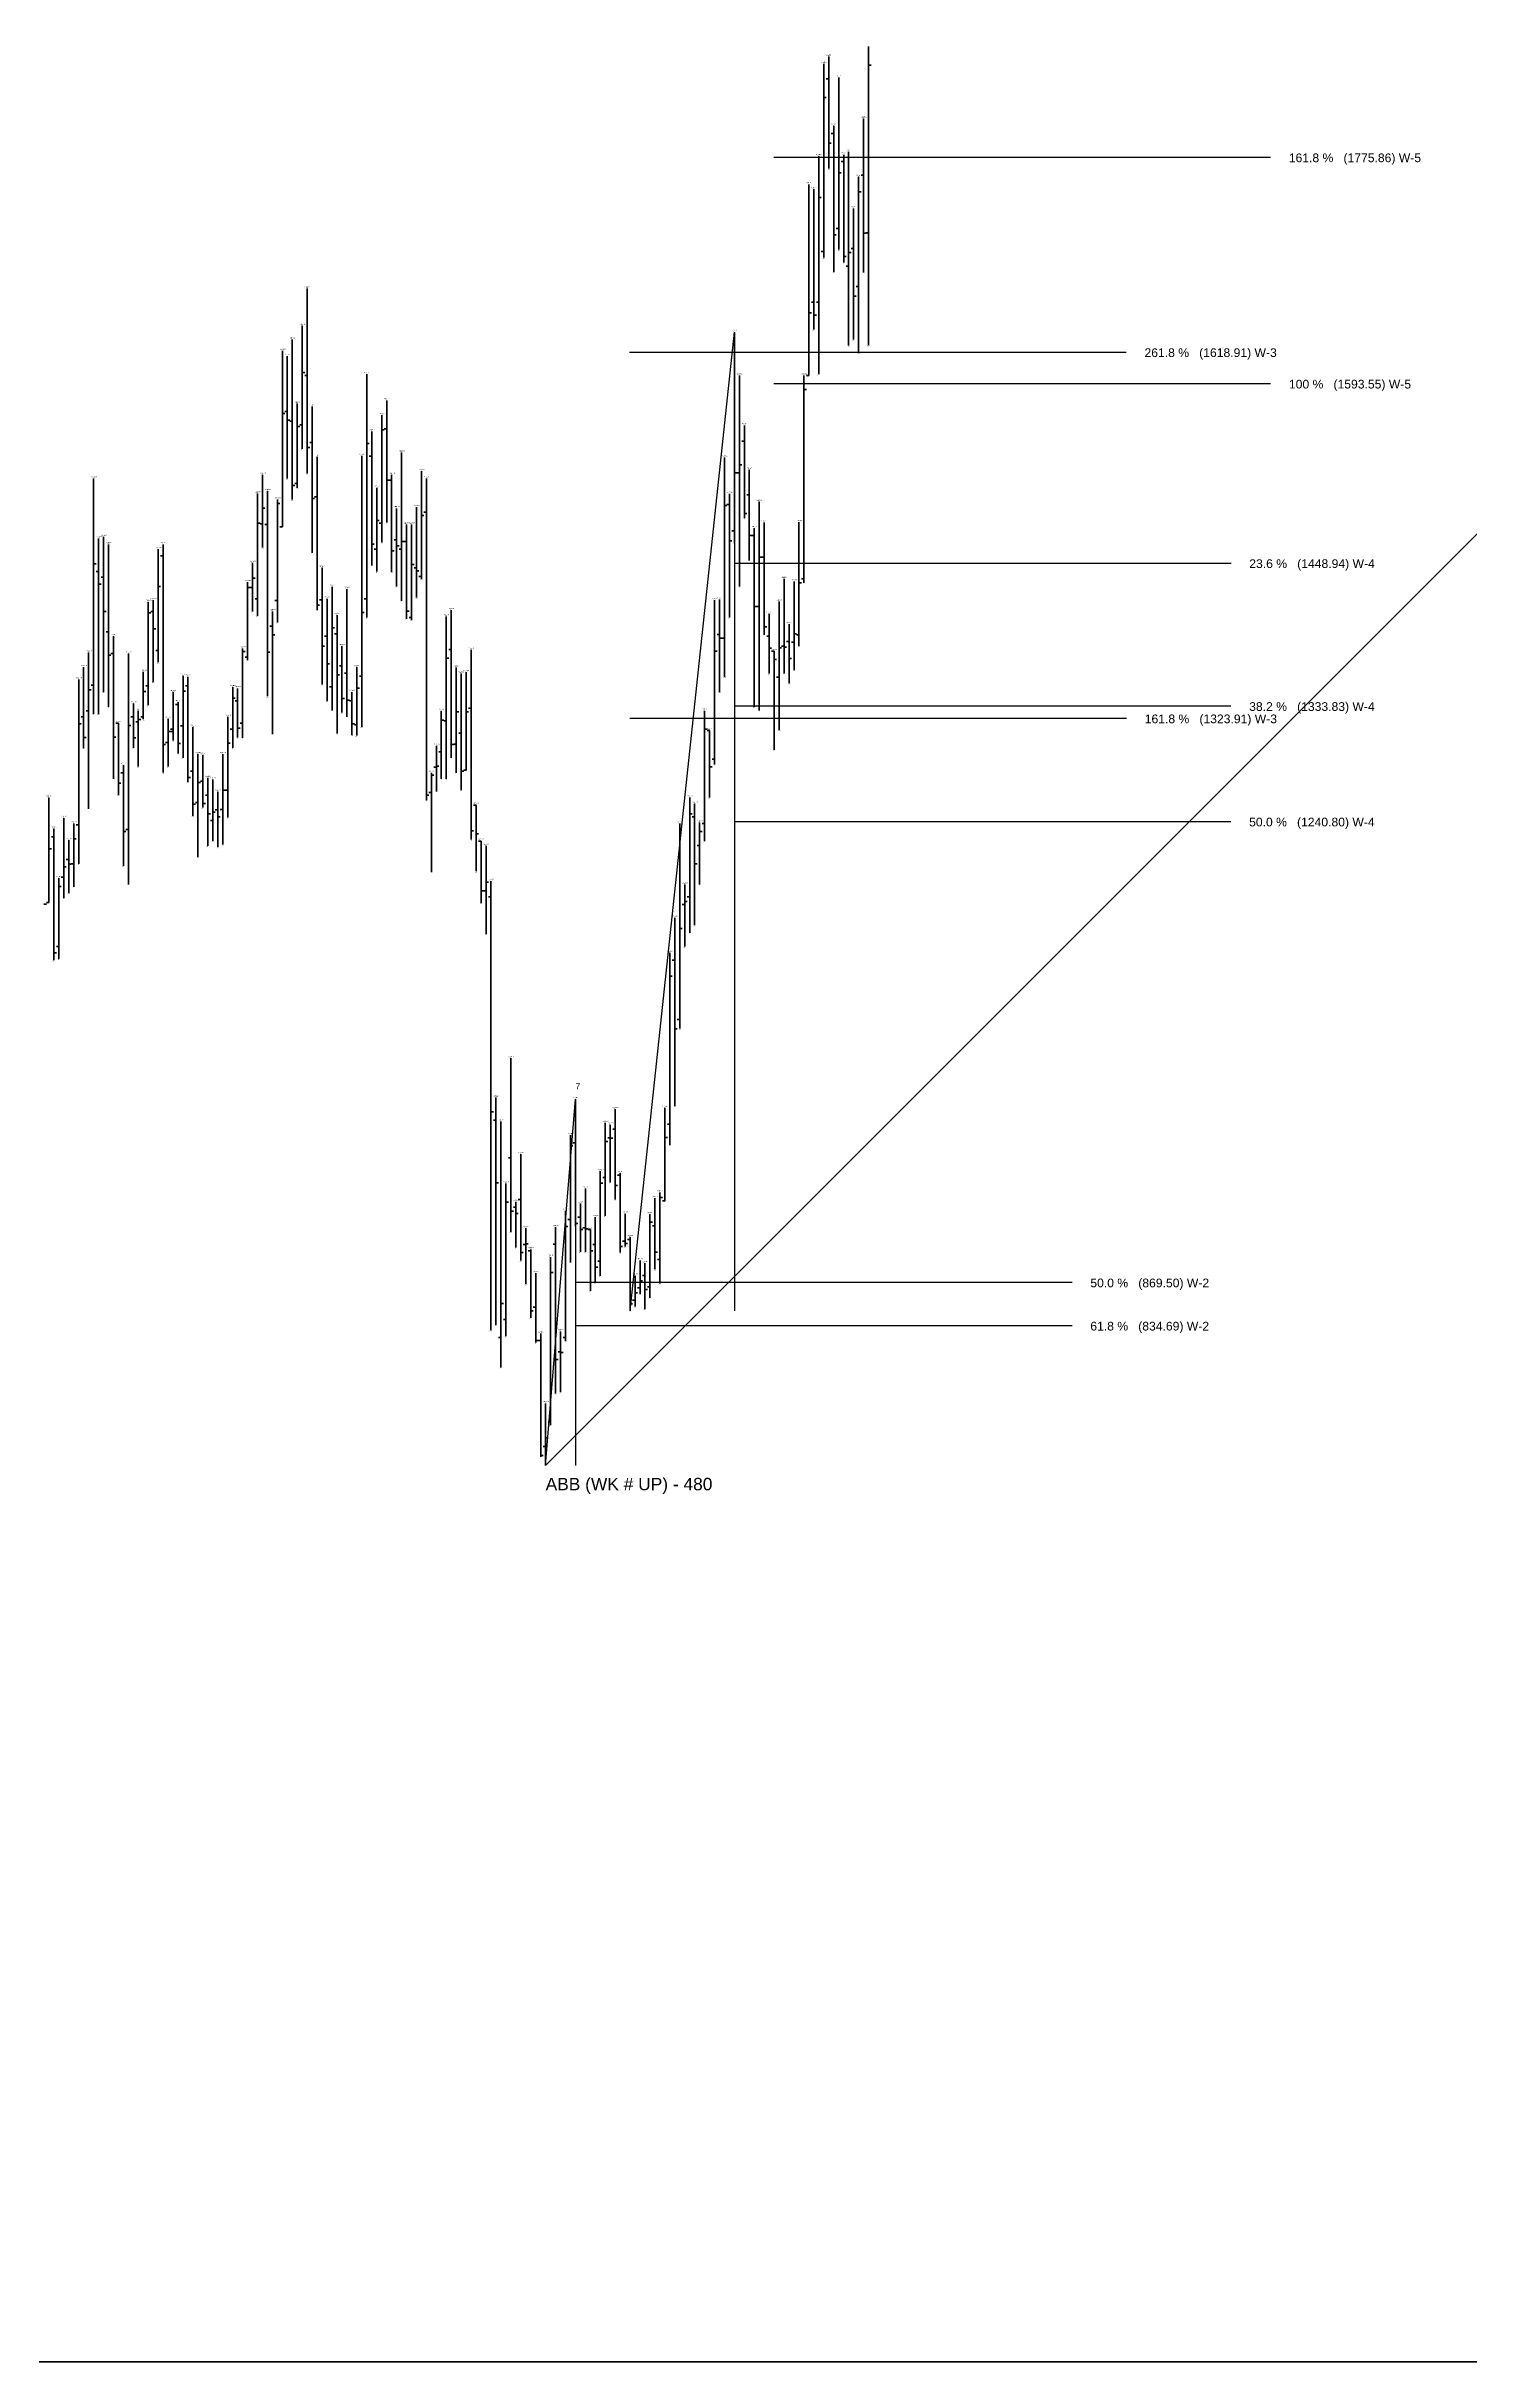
# Model space of a CAD drawing. Header units: inches. Extents: x 0 to 30000, y -20 to 2443.
# Drawn here: x 21239.5 to 21526, y 0 to 466.3 of the extents above; entities that cross this region are included whole.
import ezdxf

# ---------------------------------------------------------------- set-up
doc = ezdxf.new("R2010")
doc.units = ezdxf.units.IN
doc.header["$MEASUREMENT"] = 0
for name, color, linetype in [('axis', 7, 'Continuous'), ('Count', 7, 'Continuous'), ('DATE', 7, 'Continuous'), ('Dream45-UP', 7, 'Continuous'), ('EWR', 7, 'Continuous'), ('Graph', 7, 'Continuous'), ('Rate', 7, 'Continuous')]:
    doc.layers.add(name, color=color, linetype=linetype)
doc.styles.get("Standard").update_dxf_attribs({"font": 'arial.ttf'})

msp = doc.modelspace()

# ---------------------------------------------------------------- linework, layer by layer
at = {"layer": 'axis', "color": 7, "lineweight": 35}
msp.add_line((0, 0), (30000, 0), dxfattribs=at)
at = {"layer": 'Count', "color": 251, "true_color": 0x5b5b5b}
msp.add_line((21340, 180.5), (21346, 254.25), dxfattribs=at)
at = {"layer": 'Dream45-UP', "color": 3, "true_color": 0x00ff00}
msp.add_line((21340, 180.5), (22753.766, 1595.161), dxfattribs=at)
at = {"layer": 'EWR', "color": 6, "true_color": 0xff00ff}
for p, q in [((21385.925, 443.965), (21485.925, 443.965)), ((21385.953, 398.387), (21485.953, 398.387))]:
    msp.add_line(p, q, dxfattribs=at)
at = {"layer": 'EWR', "color": 92, "true_color": 0x00cc00}
for p, q in [((21357, 211.65), (21378, 408.75)), ((21377.971, 362.234), (21477.971, 362.234)), ((21377.952, 333.458), (21477.952, 333.458)), ((21377.938, 310.2), (21477.938, 310.2)), ((21340, 180.5), (21346, 254.25)), ((21340, 180.5), (21346, 254.25)), ((21340, 180.5), (21346, 254.25)), ((21345.977, 217.375), (21445.977, 217.375)), ((21345.971, 208.673), (21445.971, 208.673))]:
    msp.add_line(p, q, dxfattribs=at)
at = {"layer": 'EWR', "color": 6, "true_color": 0xfe00fe}
for p, q in [((21378, 408.75), (21378, 211.65)), ((21346, 254.25), (21346, 180.5)), ((21346, 254.25), (21346, 180.5)), ((21346, 254.25), (21346, 180.5))]:
    msp.add_line(p, q, dxfattribs=at)
at = {"layer": 'EWR', "color": 1, "true_color": 0xff0000}
for p, q in [((21356.878, 404.727), (21456.878, 404.727)), ((21356.925, 330.977), (21456.925, 330.977))]:
    msp.add_line(p, q, dxfattribs=at)
at = {"layer": 'Graph', "color": 3, "lineweight": 35}
for p, q in [((21396, 462.775), (21396, 423.762)), ((21405, 466.25), (21405, 406.087)), ((21405, 462.512), (21405.5, 462.512)), ((21399, 460), (21399, 425.363)), ((21396, 456.012), (21396.5, 456.012)), ((21395, 444.175), (21395, 400.25)), ((21401, 445.075), (21401, 406.012)), ((21393, 438.5), (21393, 400)), ((21399, 440.8), (21399.5, 440.8)), ((21403, 439.988), (21403, 404.512)), ((21395, 435.863), (21395.5, 435.863)), ((21403, 436.988), (21403.5, 436.988)), ((21399, 429.613), (21398.5, 429.613)), ((21396, 425), (21395.5, 425)), ((21401, 424.788), (21401.5, 424.788)), ((21405, 428.75), (21404.5, 428.75)), ((21401, 422), (21400.5, 422)), ((21403, 417.95), (21402.5, 417.95)), ((21393, 412.625), (21393.5, 412.625)), ((21395, 414.75), (21394.5, 414.75)), ((21291, 410), (21291, 385.225)), ((21378, 408.75), (21378, 366.25)), ((21287, 404.988), (21287, 369.5)), ((21291, 400.613), (21291.5, 400.613)), ((21304, 400.25), (21304, 351.25)), ((21379, 400), (21379, 357.5)), ((21392, 400), (21392, 358.275)), ((21392, 397.188), (21392.5, 397.188)), ((21393, 400), (21392.5, 400)), ((21287, 392.325), (21287.5, 392.325)), ((21290, 394.375), (21290, 377.413)), ((21307, 391.988), (21307, 366.413)), ((21290, 389.762), (21290.5, 389.762)), ((21291, 390.038), (21290.5, 390.038)), ((21307, 389.075), (21307.5, 389.075)), ((21303, 383.812), (21303, 329.238)), ((21304, 386.337), (21304.5, 386.337)), ((21311, 384.5), (21311, 354.6)), ((21376, 383.5), (21376, 339.288)), ((21249, 379.25), (21249, 331.812)), ((21283, 379.975), (21283, 365.337)), ((21290, 378.238), (21289.5, 378.238)), ((21315, 380.75), (21315, 359.025)), ((21378, 380.4), (21378.5, 380.4)), ((21379, 380.4), (21378.5, 380.4)), ((21379, 382.038), (21379.5, 382.038)), ((21282, 376.25), (21282, 351.6)), ((21283, 373.312), (21283.5, 373.312)), ((21286, 375), (21286, 350.3)), ((21286, 374.238), (21286.5, 374.238)), ((21306, 377.35), (21306, 360.5)), ((21376, 373.825), (21376.5, 373.825)), ((21383, 374.575), (21383, 332.55)), ((21282, 370.275), (21282.5, 370.275)), ((21283, 370.1), (21282.5, 370.1)), ((21287, 369.5), (21286.5, 369.5)), ((21306, 370.788), (21306.5, 370.788)), ((21307, 370.25), (21306.5, 370.25)), ((21313, 370), (21313, 350.75)), ((21315, 371.812), (21315.5, 371.812)), ((21378, 368.75), (21377.5, 368.75)), ((21391, 370.45), (21391, 345.5)), ((21262, 365), (21262, 342.262)), ((21306, 365.025), (21305.5, 365.025)), ((21311, 365), (21310.5, 365)), ((21311, 366.587), (21311.5, 366.587)), ((21249, 362.1), (21249.5, 362.1)), ((21281, 362.25), (21281, 352.5)), ((21281, 359.2), (21281.5, 359.2)), ((21313, 361.95), (21313.5, 361.95)), ((21315, 359.5), (21314.5, 359.5)), ((21383, 363.387), (21383.5, 363.387)), ((21392, 359.062), (21391.5, 359.062)), ((21260, 354.387), (21260, 333.6)), ((21262, 357.525), (21262.5, 357.525)), ((21280, 358.375), (21280, 342.675)), ((21280, 357.312), (21280.5, 357.312)), ((21281, 357.312), (21280.5, 357.312)), ((21282, 355), (21281.5, 355)), ((21286, 354.7), (21285.5, 354.7)), ((21297, 357.462), (21297, 332.55)), ((21304, 355), (21303.5, 355)), ((21374, 354.75), (21374, 321.675)), ((21387, 354.5), (21387, 328.613)), ((21390, 358.5), (21390, 340.675)), ((21391, 358.275), (21391.5, 358.275)), ((21260, 352.175), (21260.5, 352.175)), ((21303, 352.275), (21303.5, 352.275)), ((21313, 351.275), (21312.5, 351.275)), ((21320, 351.45), (21320, 318.75)), ((21383, 353.5), (21382.5, 353.5)), ((21297, 349.175), (21297.5, 349.175)), ((21376, 347.075), (21375.5, 347.075)), ((21387, 345.175), (21387.5, 345.175)), ((21390, 346.275), (21389.5, 346.275)), ((21390, 347.95), (21390.5, 347.95)), ((21391, 347.75), (21390.5, 347.75)), ((21248, 344.2), (21248, 312.75)), ((21256, 344), (21256, 297.5)), ((21262, 344.625), (21261.5, 344.625)), ((21279, 345), (21279, 327)), ((21279, 344.387), (21279.5, 344.387)), ((21280, 343.25), (21279.5, 343.25)), ((21302, 341.25), (21302, 327.5)), ((21320, 343.1), (21320.5, 343.1)), ((21322, 341.212), (21322, 320)), ((21374, 344.462), (21374.5, 344.462)), ((21246, 338.75), (21246, 301.65)), ((21248, 336.725), (21248.5, 336.725)), ((21249, 337.637), (21248.5, 337.637)), ((21259, 340.312), (21259, 330.762)), ((21259, 336.337), (21259.5, 336.337)), ((21260, 337.512), (21259.5, 337.512)), ((21267, 339.5), (21267, 323)), ((21267, 336.4), (21267.5, 336.4)), ((21277, 337.25), (21277, 325)), ((21297, 337.325), (21296.5, 337.325)), ((21302, 337.012), (21302.5, 337.012)), ((21303, 339.462), (21302.5, 339.462)), ((21324, 340.238), (21324, 320.5)), ((21387, 339.25), (21386.5, 339.25)), ((21248, 332.475), (21247.5, 332.475)), ((21258, 332.488), (21258, 321.25)), ((21259, 331.25), (21258.5, 331.25)), ((21276, 331.25), (21276, 311)), ((21277, 335), (21277.5, 335)), ((21319, 332.425), (21319, 318.75)), ((21322, 332.262), (21322.5, 332.262)), ((21324, 332.238), (21324.5, 332.238)), ((21372, 332.5), (21372, 306.25)), ((21246, 329.837), (21246.5, 329.837)), ((21256, 329.538), (21256.5, 329.538)), ((21258, 330.25), (21257.5, 330.25)), ((21258, 330.725), (21258.5, 330.725)), ((21264, 330.837), (21264, 321.25)), ((21264, 328.325), (21264.5, 328.325)), ((21267, 329.438), (21266.5, 329.438)), ((21277, 328.75), (21276.5, 328.75)), ((21279, 330), (21278.5, 330)), ((21302, 329.675), (21301.5, 329.675)), ((21319, 330.562), (21319.5, 330.562)), ((21320, 330.488), (21319.5, 330.488)), ((21372, 328.75), (21372.5, 328.75)), ((21264, 326.075), (21263.5, 326.075)), ((21270, 323.75), (21270, 303)), ((21275, 323.725), (21275, 305.562)), ((21276, 325.95), (21276.5, 325.95)), ((21318, 325.413), (21318, 316.25)), ((21319, 324.238), (21318.5, 324.238)), ((21322, 325.75), (21321.5, 325.75)), ((21374, 322.75), (21373.5, 322.75)), ((21270, 318.05), (21270.5, 318.05)), ((21273, 318.625), (21273, 306.2)), ((21317, 320), (21317, 300)), ((21317, 319.525), (21317.5, 319.525)), ((21318, 321.125), (21317.5, 321.125)), ((21318, 321.312), (21318.5, 321.312)), ((21324, 320.5), (21323.5, 320.5)), ((21240, 314.975), (21240, 293.837)), ((21270, 314), (21269.5, 314)), ((21275, 312.575), (21274.5, 312.575)), ((21275, 316.5), (21275.5, 316.5)), ((21276, 316.5), (21275.5, 316.5)), ((21317, 316), (21316.5, 316)), ((21369, 315), (21369, 287.788)), ((21243, 310.875), (21243, 294.75)), ((21245, 309.75), (21245, 297)), ((21246, 309.5), (21245.5, 309.5)), ((21256, 308.538), (21255.5, 308.538)), ((21273, 310.363), (21272.5, 310.363)), ((21273, 312.075), (21273.5, 312.075)), ((21367, 309.738), (21367, 268.462)), ((21369, 311.738), (21369.5, 311.738)), ((21371, 309.975), (21371, 297.5)), ((21371, 308.175), (21371.5, 308.175)), ((21372, 309.775), (21371.5, 309.775)), ((21240, 304.65), (21240.5, 304.65)), ((21245, 306.663), (21245.5, 306.663)), ((21328, 305.25), (21328, 287.5)), ((21371, 305.337), (21370.5, 305.337)), ((21242, 298.75), (21242, 282.5)), ((21243, 299), (21242.5, 299)), ((21243, 301.025), (21243.5, 301.025)), ((21245, 301.625), (21244.5, 301.625)), ((21240, 293.837), (21239.5, 293.837)), ((21242, 297.1), (21242.5, 297.1)), ((21328, 296.25), (21327.5, 296.25)), ((21328, 297.975), (21328.5, 297.975)), ((21368, 297.5), (21368, 285)), ((21368, 294.05), (21368.5, 294.05)), ((21369, 295), (21368.5, 295)), ((21368, 293.5), (21367.5, 293.5)), ((21242, 284.988), (21241.5, 284.988)), ((21367, 288.613), (21367.5, 288.613)), ((21365, 283.75), (21365, 245)), ((21365, 279.012), (21365.5, 279.012)), ((21367, 270.288), (21366.5, 270.288)), ((21364, 252.5), (21364, 233.775)), ((21331, 249.75), (21331, 200.25)), ((21352, 249.5), (21352, 230.75)), ((21365, 249.25), (21364.5, 249.25)), ((21345, 247), (21345, 221.4)), ((21345, 244.875), (21345.5, 244.875)), ((21352, 245.713), (21352.5, 245.713)), ((21364, 246.537), (21364.5, 246.537)), ((21351, 239.75), (21351, 218.65)), ((21352, 238.5), (21351.5, 238.5)), ((21332, 237.25), (21332, 206.5)), ((21332, 233.537), (21332.5, 233.537)), ((21351, 237.35), (21351.5, 237.35)), ((21363, 235.438), (21363, 217.15)), ((21363, 234.463), (21363.5, 234.463)), ((21364, 233.775), (21363.5, 233.775)), ((21344, 231.75), (21344, 205.512)), ((21344, 228.588), (21344.5, 228.588)), ((21345, 230), (21344.5, 230)), ((21361, 231.113), (21361, 214.262)), ((21361, 229.5), (21361.5, 229.5)), ((21336, 225), (21335.5, 225)), ((21336, 228.287), (21336, 217)), ((21336, 225.137), (21336.5, 225.137)), ((21341, 222.475), (21341, 188.6)), ((21341, 219.375), (21341.5, 219.375)), ((21351, 221.662), (21350.5, 221.662)), ((21359, 221.75), (21359, 215)), ((21363, 222), (21362.5, 222)), ((21358, 218.713), (21358, 212.475)), ((21358, 215.25), (21358.5, 215.25)), ((21359, 216.25), (21358.5, 216.25)), ((21359, 217.675), (21359.5, 217.675)), ((21361, 216.5), (21360.5, 216.5)), ((21331, 213.125), (21331.5, 213.125)), ((21332, 209.887), (21331.5, 209.887)), ((21358, 213.75), (21357.5, 213.75)), ((21331, 206.25), (21330.5, 206.25)), ((21344, 206.25), (21343.5, 206.25)), ((21340, 193), (21340, 180.5)), ((21341, 189.25), (21340.5, 189.25)), ((21340, 184.325), (21339.5, 184.325)), ((21340, 186.062), (21340.5, 186.062))]:
    msp.add_line(p, q, dxfattribs=at)
at = {"layer": 'Graph', "color": 1, "lineweight": 35}
for p, q in [((21397, 464.25), (21397, 441.663)), ((21397, 459.762), (21396.5, 459.762)), ((21398, 448.725), (21397.5, 448.725)), ((21398, 450.25), (21398, 420.875)), ((21404, 451.775), (21404, 420.762)), ((21397, 446.788), (21397.5, 446.788)), ((21400, 443.125), (21399.5, 443.125)), ((21400, 444.475), (21400, 422.775)), ((21404, 440.375), (21403.5, 440.375)), ((21394, 437.512), (21394, 409.25)), ((21402, 433.663), (21402, 407.25)), ((21398, 428.363), (21398.5, 428.363)), ((21402, 425.55), (21401.5, 425.55)), ((21404, 428.663), (21404.5, 428.663)), ((21400, 423.95), (21400.5, 423.95)), ((21292, 417.5), (21292, 380.275)), ((21402, 415.962), (21402.5, 415.962)), ((21394, 414.75), (21393.5, 414.75)), ((21394, 412.137), (21394.5, 412.137)), ((21289, 407.25), (21289, 375.012)), ((21288, 403.875), (21288, 379.25)), ((21292, 400.025), (21291.5, 400.025)), ((21288, 392.775), (21287.5, 392.775)), ((21293, 393.75), (21293, 364.275)), ((21308, 395), (21308, 370.4)), ((21288, 391.038), (21288.5, 391.038)), ((21289, 390.788), (21288.5, 390.788)), ((21305, 388.75), (21305, 361.762)), ((21308, 389.25), (21307.5, 389.25)), ((21380, 389.962), (21380, 371.25)), ((21292, 385.488), (21292.5, 385.488)), ((21293, 386.5), (21292.5, 386.5)), ((21294, 383.6), (21294, 352.762)), ((21305, 383.738), (21304.5, 383.738)), ((21380, 386.75), (21379.5, 386.75)), ((21289, 377.863), (21289.5, 377.863)), ((21308, 378.9), (21308.5, 378.9)), ((21309, 378.938), (21308.5, 378.938)), ((21309, 379.988), (21309, 360.413)), ((21316, 379.25), (21316, 314.45)), ((21381, 380.975), (21381, 362.75)), ((21284, 376.725), (21284, 335.413)), ((21293, 375.212), (21293.5, 375.212)), ((21294, 375.6), (21293.5, 375.6)), ((21310, 373.25), (21310, 357.5)), ((21314, 373.5), (21314, 355.262)), ((21377, 374), (21376.5, 374)), ((21377, 376.188), (21377, 351.25)), ((21381, 376), (21380.5, 376)), ((21284, 370), (21283.5, 370)), ((21312, 370), (21312, 351)), ((21316, 372.5), (21315.5, 372.5)), ((21380, 372.212), (21380.5, 372.212)), ((21382, 369.225), (21382, 333.25)), ((21384, 370.387), (21384, 347.775)), ((21250, 367.2), (21250, 331.775)), ((21251, 367.5), (21251, 336.25)), ((21252, 365.988), (21252, 333.25)), ((21263, 366), (21263, 320.025)), ((21305, 366.012), (21305.5, 366.012)), ((21309, 364.712), (21309.5, 364.712)), ((21310, 366.925), (21309.5, 366.925)), ((21310, 365.675), (21310.5, 365.675)), ((21312, 366.587), (21311.5, 366.587)), ((21377, 366.712), (21377.5, 366.712)), ((21381, 367.775), (21381.5, 367.775)), ((21382, 367.75), (21381.5, 367.75)), ((21250, 360.5), (21249.5, 360.5)), ((21251, 359.4), (21250.5, 359.4)), ((21263, 363.7), (21262.5, 363.7)), ((21295, 361.238), (21295, 337.75)), ((21314, 361.25), (21313.5, 361.25)), ((21314, 360.65), (21314.5, 360.65)), ((21384, 363.387), (21383.5, 363.387)), ((21388, 359.062), (21388, 340)), ((21250, 357.988), (21250.5, 357.988)), ((21261, 354.75), (21261, 338.262)), ((21295, 354.85), (21294.5, 354.85)), ((21296, 355), (21296, 334.475)), ((21300, 357), (21300, 331.275)), ((21375, 354.863), (21375, 336.238)), ((21251, 352.45), (21251.5, 352.45)), ((21261, 352.5), (21260.5, 352.5)), ((21285, 352.5), (21285, 327.825)), ((21294, 353.775), (21294.5, 353.775)), ((21298, 351.75), (21298, 327.875)), ((21312, 352.512), (21312.5, 352.512)), ((21321, 352.75), (21321, 323.012)), ((21382, 353.462), (21382.5, 353.462)), ((21385, 351.988), (21385, 340)), ((21389, 349.9), (21389, 338.012)), ((21252, 348.375), (21251.5, 348.375)), ((21253, 347.5), (21253, 318.775)), ((21261, 348.975), (21261.5, 348.975)), ((21285, 349.5), (21284.5, 349.5)), ((21285, 347.775), (21285.5, 347.775)), ((21295, 345.512), (21295.5, 345.512)), ((21296, 347.5), (21295.5, 347.5)), ((21298, 347.95), (21297.5, 347.95)), ((21299, 345.5), (21299, 332.125)), ((21375, 347.85), (21374.5, 347.85)), ((21375, 347.075), (21375.5, 347.075)), ((21384, 349.375), (21384.5, 349.375)), ((21385, 347.5), (21384.5, 347.5)), ((21385, 345.1), (21385.5, 345.1)), ((21388, 345.488), (21387.5, 345.488)), ((21388, 345.312), (21388.5, 345.312)), ((21389, 346.4), (21388.5, 346.4)), ((21247, 341.25), (21247, 324.975)), ((21252, 343.688), (21252.5, 343.688)), ((21253, 344), (21252.5, 344)), ((21284, 344.288), (21284.5, 344.288)), ((21296, 341.95), (21296.5, 341.95)), ((21299, 341.5), (21298.5, 341.5)), ((21321, 344.85), (21320.5, 344.85)), ((21325, 344.75), (21325, 306.538)), ((21386, 344.5), (21385.5, 344.5)), ((21386, 344.5), (21386, 324.637)), ((21386, 342.837), (21386.5, 342.837)), ((21389, 342.988), (21389.5, 342.988)), ((21265, 336.238), (21265, 326.475)), ((21268, 337.5), (21267.5, 337.5)), ((21268, 339.35), (21268, 318.125)), ((21278, 337), (21278, 327.113)), ((21298, 339.688), (21298.5, 339.688)), ((21300, 340.05), (21299.5, 340.05)), ((21301, 336.25), (21301, 327.587)), ((21323, 340), (21323, 316.5)), ((21247, 331.238), (21246.5, 331.238)), ((21257, 331.25), (21256.5, 331.25)), ((21257, 333.913), (21257, 325)), ((21266, 333.75), (21265.5, 333.75)), ((21266, 334.188), (21266, 323.9)), ((21278, 334.475), (21277.5, 334.475)), ((21299, 334.95), (21299.5, 334.95)), ((21300, 334.613), (21300.5, 334.613)), ((21301, 334.5), (21300.5, 334.5)), ((21325, 333), (21324.5, 333)), ((21247, 327.1), (21247.5, 327.1)), ((21253, 327.188), (21253.5, 327.188)), ((21254, 330), (21253.5, 330)), ((21254, 330), (21254, 315.55)), ((21257, 327.012), (21257.5, 327.012)), ((21265, 328.75), (21264.5, 328.75)), ((21265, 328.325), (21264.5, 328.325)), ((21269, 329.2), (21269, 311.312)), ((21278, 329), (21278.5, 329)), ((21301, 329.825), (21301.5, 329.825)), ((21323, 328), (21322.5, 328)), ((21373, 328.5), (21372.5, 328.5)), ((21373, 328.5), (21373, 315)), ((21263, 325.675), (21263.5, 325.675)), ((21266, 325.913), (21266.5, 325.913)), ((21271, 323.562), (21271, 313)), ((21321, 325.688), (21321.5, 325.688)), ((21254, 317.9), (21254.5, 317.9)), ((21255, 320), (21254.5, 320)), ((21255, 321.55), (21255, 301.25)), ((21268, 319.025), (21268.5, 319.025)), ((21269, 320.3), (21268.5, 320.3)), ((21271, 318.288), (21270.5, 318.288)), ((21272, 318.988), (21272, 305.25)), ((21323, 320.312), (21323.5, 320.312)), ((21373, 321.163), (21373.5, 321.163)), ((21269, 313.65), (21269.5, 313.65)), ((21271, 313.788), (21271.5, 313.788)), ((21272, 315.5), (21271.5, 315.5)), ((21274, 312.5), (21273.5, 312.5)), ((21274, 316.125), (21274, 305)), ((21316, 315.5), (21316.5, 315.5)), ((21326, 313.5), (21325.5, 313.5)), ((21326, 313.5), (21326, 300.175)), ((21370, 313.725), (21370, 289.3)), ((21241, 308.738), (21241, 282.25)), ((21255, 308.163), (21255.5, 308.163)), ((21272, 311.725), (21272.5, 311.725)), ((21274, 311.125), (21274.5, 311.125)), ((21325, 308.275), (21325.5, 308.275)), ((21370, 311.125), (21369.5, 311.125)), ((21241, 307.1), (21240.5, 307.1)), ((21244, 306.4), (21244, 295.812)), ((21326, 307.725), (21326.5, 307.725)), ((21327, 306.25), (21326.5, 306.25)), ((21327, 306.25), (21327, 293.75)), ((21244, 302.5), (21243.5, 302.5)), ((21244, 301.613), (21244.5, 301.613)), ((21370, 301.637), (21370.5, 301.637)), ((21327, 296.25), (21327.5, 296.25)), ((21329, 295), (21328.5, 295)), ((21329, 298.188), (21329, 207.725)), ((21239, 293.562), (21239.5, 293.562)), ((21366, 290.75), (21366, 252.875)), ((21241, 283.738), (21241.5, 283.738)), ((21366, 282.25), (21365.5, 282.25)), ((21366, 268.438), (21366.5, 268.438)), ((21333, 262.5), (21333, 227.5)), ((21330, 254.613), (21330, 208.75)), ((21346, 254.25), (21346, 228.725)), ((21354, 252.25), (21354, 234.075)), ((21329, 251.7), (21329.5, 251.7)), ((21330, 250), (21329.5, 250)), ((21353, 249.125), (21353, 237.5)), ((21354, 248.25), (21353.5, 248.25)), ((21335, 243.188), (21335, 221.762)), ((21346, 245.5), (21345.5, 245.5)), ((21353, 246.5), (21352.5, 246.5)), ((21353, 246.4), (21353.5, 246.4)), ((21333, 242.475), (21332.5, 242.475)), ((21355, 238.963), (21354.5, 238.963)), ((21355, 239.338), (21355, 223.387)), ((21330, 237.387), (21330.5, 237.387)), ((21334, 233.6), (21334, 224.375)), ((21335, 234.075), (21334.5, 234.075)), ((21347, 233.25), (21347, 223.5)), ((21348, 236.25), (21348, 223.5)), ((21354, 236.9), (21354.5, 236.9)), ((21362, 234.3), (21362, 220.012)), ((21333, 231.713), (21333.5, 231.713)), ((21334, 232.5), (21333.5, 232.5)), ((21334, 231.225), (21334.5, 231.225)), ((21342, 228.488), (21342, 195)), ((21346, 229.238), (21346.5, 229.238)), ((21347, 230.5), (21346.5, 230.5)), ((21350, 230.5), (21350, 217.363)), ((21356, 231.2), (21356, 224.613)), ((21362, 228.75), (21361.5, 228.75)), ((21337, 224.012), (21337, 210.25)), ((21342, 225.037), (21341.5, 225.037)), ((21347, 228.037), (21347.5, 228.037)), ((21348, 228.375), (21347.5, 228.375)), ((21348, 228.15), (21348.5, 228.15)), ((21349, 228.025), (21348.5, 228.025)), ((21349, 228.025), (21349, 215.65)), ((21350, 225.025), (21349.5, 225.025)), ((21355, 224.6), (21355.5, 224.6)), ((21356, 225.675), (21355.5, 225.675)), ((21356, 225.2), (21356.5, 225.2)), ((21357, 226), (21356.5, 226)), ((21357, 226.475), (21357, 211.65)), ((21335, 223.363), (21335.5, 223.363)), ((21337, 223.75), (21336.5, 223.75)), ((21338, 219.2), (21338, 205.25)), ((21349, 223.738), (21349.5, 223.738)), ((21350, 220.45), (21350.5, 220.45)), ((21360, 221.25), (21360, 212)), ((21362, 223.425), (21362.5, 223.425)), ((21360, 218.725), (21359.5, 218.725)), ((21360, 215.95), (21360.5, 215.95)), ((21337, 211.65), (21337.5, 211.65)), ((21338, 212.4), (21337.5, 212.4)), ((21357, 213.075), (21357.5, 213.075)), ((21338, 205.675), (21338.5, 205.675)), ((21339, 205.675), (21338.5, 205.675)), ((21339, 207.075), (21339, 182.25)), ((21343, 207.5), (21343, 195.25)), ((21342, 201.85), (21342.5, 201.85)), ((21343, 203.35), (21342.5, 203.35)), ((21343, 203.25), (21343.5, 203.25)), ((21339, 182.525), (21339.5, 182.525))]:
    msp.add_line(p, q, dxfattribs=at)

# ---------------------------------------------------------------- texts
at = {"layer": 'Count'}
msp.add_text('7', height=1.25, dxfattribs=at).set_placement((21346, 256.25))
at = {"layer": 'DATE'}
for s, p in [('25Jun21', (21395.5, 463.025)), ('02Jul21', (21396.5, 464.5)), ('16Jul21', (21398.5, 460.25)), ('09Jul21', (21397.5, 450.5)), ('20Aug21', (21403.5, 452.025)), ('18Jun21', (21394.5, 444.425)), ('23Jul21', (21399.5, 444.725)), ('30Jul21', (21400.5, 445.325)), ('04Jun21', (21392.5, 438.75)), ('13Aug21', (21402.5, 440.238)), ('11Jun21', (21393.5, 437.762)), ('06Aug21', (21401.5, 433.913)), ('05Jul19', (21291.5, 417.75)), ('28Jun19', (21290.5, 410.25)), ('14Jun19', (21288.5, 407.5)), ('19Feb21', (21377.5, 409)), ('31May19', (21286.5, 405.238)), ('07Jun19', (21287.5, 404.125)), ('27Sep19', (21303.5, 400.5)), ('26Feb21', (21378.5, 400.25)), ('28May21', (21391.5, 400.25)), ('21Jun19', (21289.5, 394.625)), ('12Jul19', (21292.5, 394)), ('18Oct19', (21306.5, 392.238)), ('27Oct19', (21307.5, 395.25)), ('04Oct19', (21304.5, 389)), ('05Mar21', (21379.5, 390.212)), ('19Jul19', (21293.5, 383.85)), ('20Sep19', (21302.5, 384.062)), ('15Nov19', (21310.5, 384.75)), ('05Feb21', (21375.5, 383.75)), ('14Sep18', (21248.5, 379.5)), ('03May19', (21282.5, 380.225)), ('11Oct19', (21305.5, 377.6)), ('01Nov19', (21308.5, 380.238)), ('13Dec19', (21314.5, 381)), ('20Dec19', (21315.5, 379.5)), ('12Mar21', (21380.5, 381.225)), ('26Apr19', (21281.5, 376.5)), ('10May19', (21283.5, 376.975)), ('24May19', (21285.5, 375.25)), ('08Nov19', (21309.5, 373.5)), ('06Dec19', (21313.5, 373.75)), ('12Feb21', (21376.5, 376.438)), ('26Mar21', (21382.5, 374.825)), ('22Nov19', (21311.5, 370.25)), ('29Nov19', (21312.5, 370.25)), ('19Mar21', (21381.5, 369.475)), ('01Apr21', (21383.5, 370.637)), ('21May21', (21390.5, 370.7)), ('21Sep18', (21249.5, 367.45)), ('28Sep18', (21250.5, 367.75)), ('05Oct18', (21251.5, 366.238)), ('14Dec18', (21261.5, 365.25)), ('21Dec18', (21262.5, 366.25)), ('18Apr19', (21280.5, 362.5)), ('26Jul19', (21294.5, 361.488)), ('30Apr21', (21387.5, 359.312)), ('30Nov18', (21259.5, 354.637)), ('07Dec18', (21260.5, 355)), ('12Apr19', (21279.5, 358.625)), ('02Aug19', (21295.5, 355.25)), ('09Aug19', (21296.5, 357.712)), ('30Aug19', (21299.5, 357.25)), ('22Jan21', (21373.5, 355)), ('29Jan21', (21374.5, 355.113)), ('23Apr21', (21386.5, 354.75)), ('14May21', (21389.5, 358.75)), ('17May19', (21284.5, 352.75)), ('16Aug19', (21297.5, 352)), ('10Jan20', (21319.5, 351.7)), ('17Jan20', (21320.5, 353)), ('09Apr21', (21384.5, 352.238)), ('07May21', (21388.5, 350.15)), ('12Oct18', (21252.5, 347.75)), ('05Apr19', (21278.5, 345.25)), ('23Aug19', (21298.5, 345.75)), ('14Feb20', (21324.5, 345)), ('31Aug18', (21246.5, 341.5)), ('07Sep18', (21247.5, 344.45)), ('02Nov18', (21255.5, 344.25)), ('22Nov18', (21258.5, 340.562)), ('13Sep19', (21301.5, 341.5)), ('24Jan20', (21321.5, 341.462)), ('01Feb20', (21322.5, 340.25)), ('07Feb20', (21323.5, 340.488)), ('16Apr21', (21385.5, 344.75)), ('24Aug18', (21245.5, 339)), ('31Dec18', (21264.5, 336.488)), ('11Jan19', (21266.5, 339.75)), ('18Jan19', (21267.5, 339.6)), ('22Mar19', (21276.5, 337.5)), ('29Mar19', (21277.5, 337.25)), ('06Sep19', (21300.5, 336.5)), ('09Nov18', (21256.5, 334.163)), ('16Nov18', (21257.5, 332.738)), ('28Dec18', (21263.5, 331.087)), ('04Jan19', (21265.5, 334.438)), ('15Mar19', (21275.5, 331.5)), ('03Jan20', (21318.5, 332.675)), ('08Jan21', (21371.5, 332.75)), ('19Oct18', (21253.5, 330.25)), ('25Jan19', (21268.5, 329.45)), ('15Jan21', (21372.5, 328.75)), ('26Oct18', (21254.5, 321.8)), ('01Feb19', (21269.5, 324)), ('08Feb19', (21270.5, 323.812)), ('08Mar19', (21274.5, 323.975)), ('31Dec19', (21317.5, 325.663)), ('15Feb19', (21271.5, 319.238)), ('22Feb19', (21272.5, 318.875)), ('27Dec19', (21316.5, 320.25)), ('13Jul18', (21239.5, 315.225)), ('01Mar19', (21273.5, 316.375)), ('20Feb20', (21325.5, 313.75)), ('18Dec20', (21368.5, 315.25)), ('24Dec20', (21369.5, 313.975)), ('20Jul18', (21240.5, 308.988)), ('03Aug18', (21242.5, 311.125)), ('17Aug18', (21244.5, 310)), ('04Dec20', (21366.5, 309.988)), ('01Jan21', (21370.5, 310.225)), ('10Aug18', (21243.5, 306.65)), ('28Feb20', (21326.5, 306.5)), ('06Mar20', (21327.5, 305.5)), ('27Jul18', (21241.5, 299)), ('13Mar20', (21328.5, 298.438)), ('11Dec20', (21367.5, 297.75)), ('27Nov20', (21365.5, 291)), ('20Nov20', (21364.5, 284)), ('09Apr20', (21332.5, 262.75)), ('20Mar20', (21329.5, 254.863)), ('10Jul20', (21345.5, 254.5)), ('04Sep20', (21353.5, 252.5)), ('14Nov20', (21363.5, 252.75)), ('27Mar20', (21330.5, 250)), ('03Jul20', (21344.5, 247.25)), ('21Aug20', (21351.5, 249.75)), ('28Aug20', (21352.5, 249.375)), ('24Apr20', (21334.5, 243.438)), ('14Aug20', (21350.5, 240)), ('11Sep20', (21354.5, 239.588)), ('03Apr20', (21331.5, 237.5)), ('17Apr20', (21333.5, 233.85)), ('17Jul20', (21346.5, 233.5)), ('24Jul20', (21347.5, 236.5)), ('30Oct20', (21361.5, 234.55)), ('06Nov20', (21362.5, 235.688)), ('30Apr20', (21335.5, 228.537)), ('12Jun20', (21341.5, 228.738)), ('26Jun20', (21343.5, 232)), ('07Aug20', (21349.5, 230.75)), ('18Sep20', (21355.5, 231.45)), ('23Oct20', (21360.5, 231.363)), ('08May20', (21336.5, 224.262)), ('31Jul20', (21348.5, 228.275)), ('25Sep20', (21356.5, 226.725)), ('15May20', (21337.5, 219.45)), ('05Jun20', (21340.5, 222.725)), ('01Oct20', (21357.5, 218.963)), ('09Oct20', (21358.5, 222)), ('16Oct20', (21359.5, 221.5)), ('22May20', (21338.5, 207.325)), ('19Jun20', (21342.5, 207.75)), ('29May20', (21339.5, 193.25))]:
    msp.add_text(s, height=0.2, dxfattribs=at).set_placement(p)
at = {"layer": 'Dream45-UP'}
msp.add_text('ABB (WK # UP) - 480', height=2.5, dxfattribs=at).set_placement((21340, 175.5))
at = {"layer": 'EWR'}
for s, p in [(' 161.8 %   (1775.86) W-5', (21488.925, 442.965)), (' 261.8 %   (1618.91) W-3', (21459.878, 403.727)), (' 100 %   (1593.55) W-5', (21488.953, 397.387)), (' 23.6 %   (1448.94) W-4', (21480.971, 361.234)), (' 161.8 %   (1323.91) W-3', (21459.925, 329.977)), (' 38.2 %   (1333.83) W-4', (21480.952, 332.458)), (' 50.0 %   (1240.80) W-4', (21480.938, 309.2)), (' 50.0 %   (869.50) W-2', (21448.977, 216.375)), (' 61.8 %   (834.69) W-2', (21448.971, 207.673))]:
    msp.add_text(s, height=1.75, dxfattribs=at).set_placement(p)
at = {"layer": 'Rate'}
for s, p in [('1851.1', (21395.75, 462.875)), ('1857', (21396.75, 464.35)), ('1840', (21398.75, 460.1)), ('1801', (21397.75, 450.35)), ('1807.1', (21403.75, 451.875)), ('1776.7', (21394.75, 444.275)), ('1777.9', (21399.75, 444.575)), ('1780.3', (21400.75, 445.175)), ('1754', (21392.75, 438.6)), ('1766.65', (21396.75, 441.462)), ('1759.95', (21402.75, 440.087)), ('1750.05', (21393.75, 437.613)), ('1734.65', (21401.75, 433.762)), ('1701.45', (21398.75, 425.163)), ('1695.05', (21395.75, 423.562)), ('1683.5', (21397.75, 420.675)), ('1691.1', (21399.75, 422.575)), ('1683.05', (21403.75, 420.562)), ('1670', (21291.75, 417.6)), ('1629', (21288.75, 407.35)), ('1640', (21290.75, 410.1)), ('1635', (21377.75, 408.85)), ('1637', (21393.75, 409.05)), ('1624.05', (21400.75, 405.812)), ('1629', (21401.75, 407.05)), ('1624.35', (21404.75, 405.887)), ('1619.95', (21286.75, 405.087)), ('1615.5', (21287.75, 403.975)), ('1618.05', (21402.75, 404.312)), ('1601', (21303.75, 400.35)), ('1600', (21378.75, 400.1)), ('1600', (21391.75, 400.1)), ('1600', (21392.75, 399.8)), ('1601', (21394.75, 400.05)), ('1577.5', (21289.75, 394.475)), ('1575', (21292.75, 393.85)), ('1567.95', (21306.75, 392.087)), ('1580', (21307.75, 395.1)), ('1555', (21304.75, 388.85)), ('1559.85', (21379.75, 390.062)), ('1540.9', (21290.75, 385.025)), ('1534.4', (21293.75, 383.7)), ('1535.25', (21302.75, 383.913)), ('1538', (21310.75, 384.6)), ('1534', (21375.75, 383.6)), ('1517', (21248.75, 379.35)), ('1519.9', (21282.75, 380.075)), ('1517', (21287.75, 379.05)), ('1521.1', (21291.75, 380.075)), ('1519.95', (21308.75, 380.087)), ('1523', (21314.75, 380.85)), ('1517', (21315.75, 379.35)), ('1523.9', (21380.75, 381.075)), ('1505', (21281.75, 376.35)), ('1506.9', (21283.75, 376.825)), ('1500', (21285.75, 375.1)), ('1500.05', (21288.75, 374.812)), ('1509.65', (21289.75, 377.212)), ('1509.4', (21305.75, 377.45)), ('1493', (21309.75, 373.35)), ('1494', (21313.75, 373.6)), ('1504.75', (21376.75, 376.288)), ('1498.3', (21382.75, 374.675)), ('1478', (21286.75, 369.3)), ('1481.6', (21307.75, 370.2)), ('1480', (21311.75, 370.1)), ('1480', (21312.75, 370.1)), ('1485', (21379.75, 371.05)), ('1476.9', (21381.75, 369.325)), ('1481.55', (21383.75, 370.488)), ('1481.8', (21390.75, 370.55)), ('1468.8', (21249.75, 367.3)), ('1470', (21250.75, 367.6)), ('1463.95', (21251.75, 366.087)), ('1460', (21261.75, 365.1)), ('1464', (21262.75, 366.1)), ('1461.35', (21282.75, 365.137)), ('1457.1', (21292.75, 364.075)), ('1465.65', (21306.75, 366.212)), ('1465', (21377.75, 366.05)), ('1449', (21280.75, 362.35)), ('1444.95', (21294.75, 361.337)), ('1447.05', (21304.75, 361.562)), ('1442', (21305.75, 360.3)), ('1441.65', (21308.75, 360.212)), ('1451', (21380.75, 362.55)), ('1436.25', (21387.75, 359.163)), ('1417.55', (21259.75, 354.488)), ('1419', (21260.75, 354.85)), ('1433.5', (21279.75, 358.475)), ('1420', (21295.75, 355.1)), ('1429.85', (21296.75, 357.562)), ('1428', (21299.75, 357.1)), ('1430', (21309.75, 357.3)), ('1418.4', (21310.75, 354.4)), ('1421.05', (21313.75, 355.062)), ('1436.1', (21314.75, 358.825)), ('1419', (21373.75, 354.85)), ('1419.45', (21374.75, 354.962)), ('1430', (21378.75, 357.3)), ('1418', (21386.75, 354.6)), ('1434', (21389.75, 358.6)), ('1433.1', (21391.75, 358.075)), ('1410', (21280.75, 352.3)), ('1406.4', (21281.75, 351.4)), ('1410', (21284.75, 352.6)), ('1401.2', (21285.75, 350.1)), ('1411.05', (21293.75, 352.562)), ('1407', (21297.75, 351.85)), ('1405', (21303.75, 351.05)), ('1404', (21311.75, 350.8)), ('1403', (21312.75, 350.55)), ('1405.8', (21319.75, 351.55)), ('1411', (21320.75, 352.85)), ('1405', (21376.75, 351.05)), ('1407.95', (21384.75, 352.087)), ('1399.6', (21388.75, 350)), ('1390', (21252.75, 347.6)), ('1380', (21278.75, 345.1)), ('1382', (21298.75, 345.6)), ('1391.1', (21383.75, 347.575)), ('1382', (21390.75, 345.3)), ('1365', (21246.75, 341.35)), ('1376.8', (21247.75, 344.3)), ('1376', (21255.75, 344.1)), ('1361.25', (21258.75, 340.413)), ('1369.05', (21261.75, 342.062)), ('1370.7', (21279.75, 342.475)), ('1365', (21301.75, 341.35)), ('1364.85', (21321.75, 341.312)), ('1360.95', (21323.75, 340.337)), ('1379', (21324.75, 344.85)), ('1378', (21385.75, 344.6)), ('1362.7', (21389.75, 340.475)), ('1355', (21245.75, 338.85)), ('1345', (21250.75, 336.05)), ('1353.05', (21260.75, 338.062)), ('1344.95', (21264.75, 336.337)), ('1358', (21266.75, 339.6)), ('1357.4', (21267.75, 339.45)), ('1349', (21276.75, 337.35)), ('1348', (21277.75, 337.1)), ('1351', (21294.75, 337.55)), ('1345', (21300.75, 336.35)), ('1360', (21322.75, 340.1)), ('1344.95', (21374.75, 336.038)), ('1357.15', (21375.75, 339.087)), ('1360', (21384.75, 339.8)), ('1360', (21387.75, 339.8)), ('1352.05', (21388.75, 337.812)), ('1327.25', (21248.75, 331.613)), ('1327.1', (21249.75, 331.575)), ('1333', (21251.75, 333.05)), ('1335.65', (21256.75, 334.012)), ('1329.95', (21257.75, 332.587)), ('1334.4', (21259.75, 333.4)), ('1336.75', (21265.75, 334.288)), ('1325', (21275.75, 331.35)), ('1341.65', (21283.75, 335.212)), ('1337.9', (21295.75, 334.275)), ('1330.2', (21296.75, 332.35)), ('1328.5', (21298.75, 331.925)), ('1325.1', (21299.75, 331.075)), ('1329.7', (21318.75, 332.525)), ('1330', (21371.75, 332.6)), ('1333', (21381.75, 333.05)), ('1330.2', (21382.75, 332.35)), ('1320', (21253.75, 330.1)), ('1323.05', (21258.75, 330.562)), ('1323.35', (21263.75, 330.938)), ('1316.8', (21268.75, 329.3)), ('1308.45', (21277.75, 326.913)), ('1308', (21278.75, 326.8)), ('1311.3', (21284.75, 327.625)), ('1311.5', (21297.75, 327.675)), ('1310.35', (21300.75, 327.387)), ('1310', (21301.75, 327.3)), ('1316.95', (21302.75, 329.038)), ('1314', (21372.75, 328.6)), ('1314.45', (21386.75, 328.413)), ('1299.9', (21246.75, 324.775)), ('1286.2', (21254.75, 321.65)), ('1300', (21256.75, 324.8)), ('1305.9', (21264.75, 326.275)), ('1295.6', (21265.75, 323.7)), ('1292', (21266.75, 322.8)), ('1295', (21269.75, 323.85)), ('1294.25', (21270.75, 323.663)), ('1294.9', (21274.75, 323.825)), ('1300', (21276.75, 324.8)), ('1301.65', (21317.75, 325.512)), ('1292.05', (21320.75, 322.812)), ('1298.55', (21385.75, 324.438)), ('1275.1', (21252.75, 318.575)), ('1285', (21257.75, 321.05)), ('1280.1', (21262.75, 319.825)), ('1285', (21263.75, 321.05)), ('1272.5', (21267.75, 317.925)), ('1275.95', (21271.75, 319.087)), ('1274.5', (21272.75, 318.725)), ('1280', (21316.75, 320.1)), ('1275', (21318.75, 318.55)), ('1275', (21319.75, 318.55)), ('1280', (21321.75, 319.8)), ('1282', (21323.75, 320.3)), ('1286.7', (21373.75, 321.475)), ('1259.9', (21239.75, 315.075)), ('1251', (21247.75, 312.55)), ('1262.2', (21253.75, 315.35)), ('1252', (21270.75, 312.8)), ('1264.5', (21273.75, 316.225)), ('1257.8', (21315.75, 314.25)), ('1265', (21317.75, 316.05)), ('1266', (21322.75, 316.3)), ('1254', (21325.75, 313.6)), ('1260', (21368.75, 315.1)), ('1254.9', (21369.75, 313.825)), ('1260', (21372.75, 314.8)), ('1234.95', (21240.75, 308.837)), ('1243.5', (21242.75, 310.975)), ('1239', (21244.75, 309.85)), ('1245.25', (21268.75, 311.113)), ('1244', (21275.75, 310.8)), ('1238.95', (21366.75, 309.837)), ('1239.9', (21370.75, 310.075)), ('1225.6', (21243.75, 306.5)), ('1221', (21271.75, 305.05)), ('1224.8', (21272.75, 306)), ('1220', (21273.75, 304.8)), ('1222.25', (21274.75, 305.363)), ('1226.15', (21324.75, 306.337)), ('1225', (21326.75, 306.35)), ('1221', (21327.75, 305.35)), ('1225', (21371.75, 306.05)), ('1195', (21241.75, 298.85)), ('1206.6', (21245.75, 301.45)), ('1205', (21254.75, 301.05)), ('1212', (21269.75, 302.8)), ('1200', (21316.75, 299.8)), ('1200.7', (21325.75, 299.975)), ('1179', (21242.75, 294.55)), ('1183.25', (21243.75, 295.613)), ('1188', (21244.75, 296.8)), ('1190', (21255.75, 297.3)), ('1192.75', (21328.75, 298.288)), ('1190', (21367.75, 297.6)), ('1190', (21370.75, 297.3)), ('1175.35', (21239.75, 293.637)), ('1175', (21326.75, 293.55)), ('1163', (21365.75, 290.85)), ('1157.2', (21369.75, 289.1)), ('1150', (21327.75, 287.3)), ('1140', (21367.75, 284.8)), ('1151.15', (21368.75, 287.587)), ('1129', (21240.75, 282.05)), ('1130', (21241.75, 282.3)), ('1135', (21364.75, 283.85)), ('1073.85', (21366.75, 268.262)), ('1050', (21332.75, 262.6)), ('1018.45', (21329.75, 254.713)), ('1017', (21345.75, 254.35)), ('1009', (21353.75, 252.35)), ('1010', (21363.75, 252.6)), ('1011.5', (21365.75, 252.675)), ('999', (21330.75, 249.85)), ('988', (21344.75, 247.1)), ('998', (21351.75, 249.6)), ('996.5', (21352.75, 249.225)), ('972.75', (21334.75, 243.287)), ('980', (21364.75, 244.8)), ('959', (21350.75, 239.85)), ('957.35', (21354.75, 239.438)), ('949', (21331.75, 237.35)), ('934.4', (21333.75, 233.7)), ('933', (21346.75, 233.35)), ('945', (21347.75, 236.35)), ('950', (21352.75, 237.3)), ('936.3', (21353.75, 233.875)), ('937.2', (21361.75, 234.4)), ('941.75', (21362.75, 235.537)), ('935.1', (21363.75, 233.575)), ('913.15', (21335.75, 228.387)), ('913.95', (21341.75, 228.588)), ('927', (21343.75, 231.85)), ('914.9', (21345.75, 228.525)), ('922', (21349.75, 230.6)), ('923', (21351.75, 230.55)), ('924.8', (21355.75, 231.3)), ('924.45', (21360.75, 231.213)), ('910', (21332.75, 227.3)), ('897.5', (21333.75, 224.175)), ('896.05', (21336.75, 224.113)), ('912.1', (21348.75, 228.125)), ('898.45', (21355.75, 224.412)), ('905.9', (21356.75, 226.575)), ('887.05', (21334.75, 221.562)), ('876.8', (21337.75, 219.3)), ('889.9', (21340.75, 222.575)), ('885.6', (21344.75, 221.2)), ('894', (21346.75, 223.3)), ('894', (21347.75, 223.3)), ('893.55', (21354.75, 223.188)), ('887', (21358.75, 221.85)), ('885', (21359.75, 221.35)), ('880.05', (21361.75, 219.812)), ('868', (21335.75, 216.8)), ('862.6', (21348.75, 215.45)), ('869.45', (21349.75, 217.162)), ('874.6', (21350.75, 218.45)), ('874.85', (21357.75, 218.812)), ('860', (21358.75, 214.8)), ('868.6', (21362.75, 216.95)), ('841', (21336.75, 210.05)), ('846.6', (21356.75, 211.45)), ('849.9', (21357.75, 212.275)), ('848', (21359.75, 211.8)), ('857.05', (21360.75, 214.062)), ('830.9', (21328.75, 207.525)), ('835', (21329.75, 208.55)), ('826', (21331.75, 206.3)), ('828.3', (21338.75, 207.175)), ('830', (21342.75, 207.6)), ('822.05', (21343.75, 205.312)), ('821', (21337.75, 205.05)), ('801', (21330.75, 200.05)), ('772', (21339.75, 193.1)), ('780', (21341.75, 194.8)), ('781', (21342.75, 195.05)), ('754.4', (21340.75, 188.4)), ('729', (21338.75, 182.05)), ('722', (21339.75, 180.3))]:
    msp.add_text(s, height=0.1, dxfattribs=at).set_placement(p)

doc.saveas('drawing.dxf')
